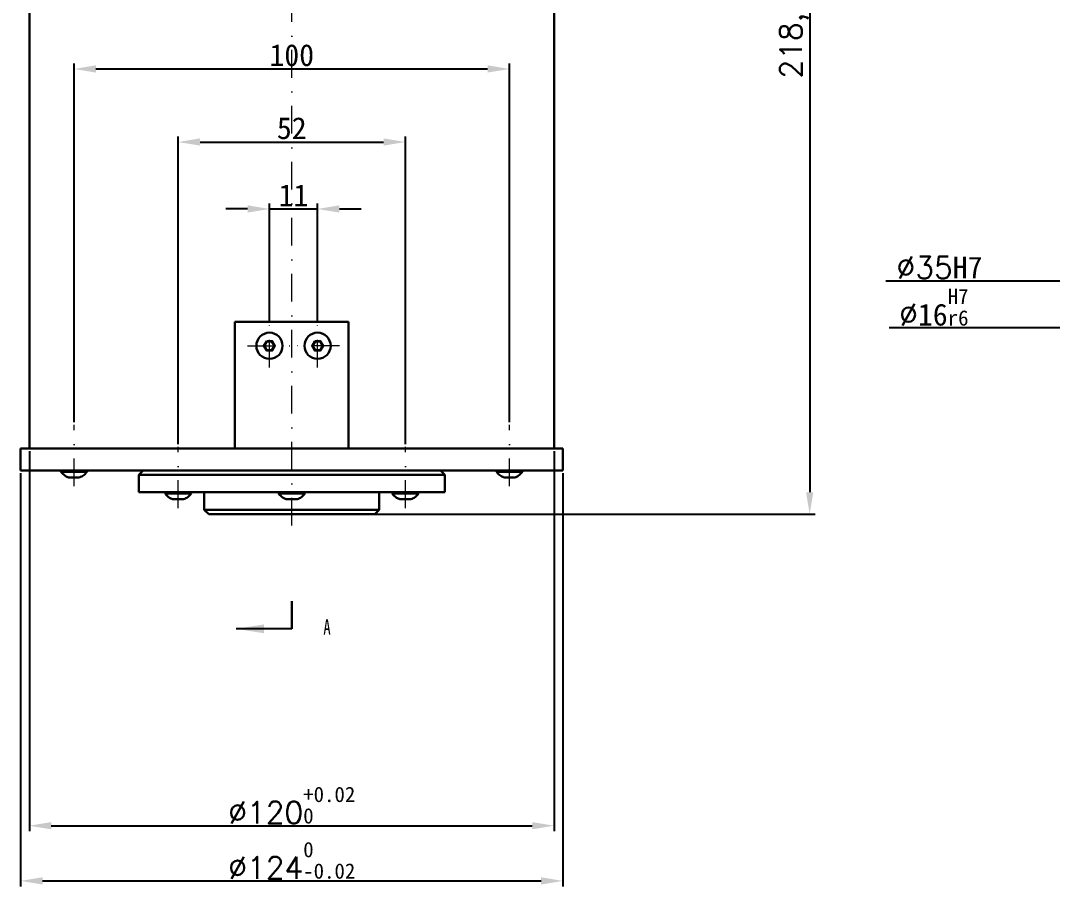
# Model space of a CAD drawing. Header units: millimetres. Extents: x 1441 to 2615, y 44 to 638.
# Drawn here: x 1602.7 to 1838.6, y 242.4 to 440.4 of the extents above; entities that cross this region are included whole.
import ezdxf

# ---------------------------------------------------------------- set-up
doc = ezdxf.new("R2010")
doc.units = ezdxf.units.MM
doc.linetypes.add('DASHDOT2', pattern=[12.7, 6.35, -3.175, 0, -3.175])
doc.layers.add('标注层', color=3, linetype='Continuous', lineweight=15)
doc.layers.add('粗实线', color=7, linetype='Continuous', lineweight=30)
doc.layers.add('点划线', color=1, linetype='DASHDOT2')
doc.styles.add('SLDTEXTSTYLE5', font='TXT', dxfattribs={"width": 0.7})
doc.styles.get("Standard").update_dxf_attribs({"font": 'txt.shx', "height": 5})
doc.dimstyles.new('gb', dxfattribs={"dimtxt": 5, "dimasz": 5, "dimexe": 1.25, "dimexo": 0.625, "dimtad": 1, "dimtxsty": 'Standard', "dimcen": 2.5, "dimclrd": 256, "dimclre": 256, "dimclrt": 256, "dimadec": 0, "dimazin": 0, "dimtfac": 1, "dimtmove": 0, "dimatfit": 3, "dimfxl": 100, "dimfxlon": 1, "dimarcsym": 0})

# ---------------------------------------------------------------- blocks, each defined once
blk = doc.blocks.new('*D18')
at = {"layer": 'Defpoints', "color": 0, "lineweight": 15, "transparency": 16777216}
for p in [(1664.66, 546.02), (1664.66, 327.52), (1783.12, 327.52)]:
    blk.add_point(p, dxfattribs=at)
at = {"layer": '标注层', "lineweight": -2, "transparency": 16777216}
for p, q in [((1683.12, 546.02), (1784.37, 546.02)), ((1783.12, 541.02), (1783.12, 332.52)), ((1683.12, 327.52), (1784.37, 327.52))]:
    blk.add_line(p, q, dxfattribs=at)
at = {"layer": '标注层', "lineweight": 15, "transparency": 16777216}
for points in [[(1782.29, 541.02), (1783.95, 541.02), (1783.12, 546.02)], [(1782.29, 332.52), (1783.95, 332.52), (1783.12, 327.52)]]:
    blk.add_solid(points, dxfattribs=at)
at = {"layer": '标注层', "lineweight": 15, "transparency": 16777216, "insert": (1779.58, 436.77), "char_height": 5, "attachment_point": 5, "rotation": 90}
blk.add_mtext('218,5', dxfattribs=at)
blk = doc.blocks.new('*D19')
at = {"layer": 'Defpoints', "color": 0, "lineweight": 15, "transparency": 16777216}
for p in [(1602.68, 337.52), (1726.68, 337.52), (1726.68, 243.66)]:
    blk.add_point(p, dxfattribs=at)
at = {"layer": '标注层', "lineweight": -2, "transparency": 16777216}
for p, q in [((1602.68, 336.89), (1602.68, 242.41)), ((1726.68, 336.89), (1726.68, 242.41)), ((1607.68, 243.66), (1721.68, 243.66))]:
    blk.add_line(p, q, dxfattribs=at)
at = {"layer": '标注层', "lineweight": 15, "transparency": 16777216}
for points in [[(1607.68, 244.5), (1607.68, 242.83), (1602.68, 243.66)], [(1721.68, 244.5), (1721.68, 242.83), (1726.68, 243.66)]]:
    blk.add_solid(points, dxfattribs=at)
at = {"layer": '标注层', "lineweight": 15, "transparency": 16777216, "insert": (1664.68, 248.37), "char_height": 5, "attachment_point": 5}
blk.add_mtext('%%C124{\\Ftxt|c134;\\H0.7x;\\S0^ -0.02;}', dxfattribs=at)
blk = doc.blocks.new('*D20')
at = {"layer": 'Defpoints', "color": 0, "lineweight": 15, "transparency": 16777216}
for p in [(1604.68, 342.52), (1724.68, 342.52), (1724.68, 256.28)]:
    blk.add_point(p, dxfattribs=at)
at = {"layer": '标注层', "lineweight": -2, "transparency": 16777216}
for p, q in [((1604.68, 341.89), (1604.68, 255.03)), ((1724.68, 341.89), (1724.68, 255.03)), ((1609.68, 256.28), (1719.68, 256.28))]:
    blk.add_line(p, q, dxfattribs=at)
at = {"layer": '标注层', "lineweight": 15, "transparency": 16777216}
for points in [[(1609.68, 257.11), (1609.68, 255.45), (1604.68, 256.28)], [(1719.68, 257.11), (1719.68, 255.45), (1724.68, 256.28)]]:
    blk.add_solid(points, dxfattribs=at)
at = {"layer": '标注层', "lineweight": 15, "transparency": 16777216, "insert": (1664.68, 260.99), "char_height": 5, "width": 15.8333, "attachment_point": 5}
blk.add_mtext('%%C120{\\Ftxt|c134;\\H0.7x;\\S+0.02^ 0;}', dxfattribs=at)
blk = doc.blocks.new('*D21')
at = {"layer": 'Defpoints', "color": 0, "lineweight": 15, "transparency": 16777216}
for p in [(1670.58, 397.3), (1659.58, 371.02), (1670.58, 371.02)]:
    blk.add_point(p, dxfattribs=at)
at = {"layer": '标注层', "lineweight": -2, "transparency": 16777216}
for p, q in [((1654.58, 397.3), (1649.58, 397.3)), ((1659.58, 371.64), (1659.58, 398.55)), ((1659.58, 397.3), (1670.58, 397.3)), ((1670.58, 371.64), (1670.58, 398.55)), ((1675.58, 397.3), (1680.58, 397.3))]:
    blk.add_line(p, q, dxfattribs=at)
at = {"layer": '标注层', "lineweight": 15, "transparency": 16777216}
for points in [[(1654.58, 398.14), (1654.58, 396.47), (1659.58, 397.3)], [(1675.58, 398.14), (1675.58, 396.47), (1670.58, 397.3)]]:
    blk.add_solid(points, dxfattribs=at)
at = {"layer": '标注层', "lineweight": 15, "transparency": 16777216, "insert": (1665.08, 400.43), "char_height": 5, "attachment_point": 5}
blk.add_mtext('{\\Ftxt|c134;11}', dxfattribs=at)
blk = doc.blocks.new('*D22')
at = {"layer": 'Defpoints', "color": 0, "lineweight": 15, "transparency": 16777216}
for p in [(1714.45, 429.31), (1614.9, 347.91), (1714.45, 347.91)]:
    blk.add_point(p, dxfattribs=at)
at = {"layer": '标注层', "lineweight": -2, "transparency": 16777216}
for p, q in [((1614.9, 348.54), (1614.9, 430.56)), ((1714.45, 348.54), (1714.45, 430.56)), ((1619.9, 429.31), (1709.45, 429.31))]:
    blk.add_line(p, q, dxfattribs=at)
at = {"layer": '标注层', "lineweight": 15, "transparency": 16777216}
for points in [[(1619.9, 430.15), (1619.9, 428.48), (1614.9, 429.31)], [(1709.45, 430.15), (1709.45, 428.48), (1714.45, 429.31)]]:
    blk.add_solid(points, dxfattribs=at)
at = {"layer": '标注层', "lineweight": 15, "transparency": 16777216, "insert": (1664.68, 432.44), "char_height": 5, "attachment_point": 5}
blk.add_mtext('{\\Ftxt|c134;100}', dxfattribs=at)
blk = doc.blocks.new('*D23')
at = {"layer": 'Defpoints', "color": 0, "lineweight": 15, "transparency": 16777216}
for p in [(1690.66, 412.61), (1638.7, 342.92), (1690.66, 342.92)]:
    blk.add_point(p, dxfattribs=at)
at = {"layer": '标注层', "lineweight": -2, "transparency": 16777216}
for p, q in [((1638.7, 343.55), (1638.7, 413.86)), ((1690.66, 343.55), (1690.66, 413.86)), ((1643.7, 412.61), (1685.66, 412.61))]:
    blk.add_line(p, q, dxfattribs=at)
at = {"layer": '标注层', "lineweight": 15, "transparency": 16777216}
for points in [[(1643.7, 413.44), (1643.7, 411.78), (1638.7, 412.61)], [(1685.66, 413.44), (1685.66, 411.78), (1690.66, 412.61)]]:
    blk.add_solid(points, dxfattribs=at)
at = {"layer": '标注层', "lineweight": 15, "transparency": 16777216, "insert": (1664.68, 415.74), "char_height": 5, "attachment_point": 5}
blk.add_mtext('{\\Ftxt|c134;52}', dxfattribs=at)
blk = doc.blocks.new('*D26')
at = {"layer": 'Defpoints', "color": 0, "lineweight": 15, "transparency": 16777216}
for p in [(1936.48, 373.37), (1952.48, 373.37), (1952.48, 370.09)]:
    blk.add_point(p, dxfattribs=at)
at = {"layer": '标注层', "lineweight": -2, "transparency": 16777216}
for p, q in [((1936.48, 372.74), (1936.48, 368.84)), ((1952.48, 372.74), (1952.48, 368.84)), ((1936.48, 370.09), (1801.3, 370.09)), ((1947.48, 370.09), (1941.48, 370.09))]:
    blk.add_line(p, q, dxfattribs=at)
at = {"layer": '标注层', "lineweight": 15, "transparency": 16777216}
for points in [[(1941.48, 370.92), (1941.48, 369.25), (1936.48, 370.09)], [(1947.48, 370.92), (1947.48, 369.25), (1952.48, 370.09)]]:
    blk.add_solid(points, dxfattribs=at)
at = {"layer": '标注层', "lineweight": 15, "transparency": 16777216, "insert": (1811.51, 374.8), "char_height": 5, "attachment_point": 5}
blk.add_mtext('%%C{\\Ftxt|c134;16\\H0.7x;\\SH7^ r6;}', dxfattribs=at)
blk = doc.blocks.new('*D30')
at = {"layer": 'Defpoints', "color": 0, "lineweight": 15, "transparency": 16777216}
for p in [(1926.98, 382.52), (1961.98, 382.52), (1961.98, 380.8)]:
    blk.add_point(p, dxfattribs=at)
at = {"layer": '标注层', "lineweight": -2, "transparency": 16777216}
for p, q in [((1926.98, 380.8), (1800.5, 380.8)), ((1926.98, 381.89), (1926.98, 379.55)), ((1956.98, 380.8), (1931.98, 380.8)), ((1961.98, 381.89), (1961.98, 379.55))]:
    blk.add_line(p, q, dxfattribs=at)
at = {"layer": '标注层', "lineweight": 15, "transparency": 16777216}
for points in [[(1931.98, 381.63), (1931.98, 379.97), (1926.98, 380.8)], [(1956.98, 381.63), (1956.98, 379.97), (1961.98, 380.8)]]:
    blk.add_solid(points, dxfattribs=at)
at = {"layer": '标注层', "lineweight": 15, "transparency": 16777216, "insert": (1812.8, 383.92), "char_height": 5, "attachment_point": 5}
blk.add_mtext('%%C35{\\Ftxt|c134;H7}', dxfattribs=at)

msp = doc.modelspace()

# ---------------------------------------------------------------- linework, layer by layer
at = {"color": 7, "linetype": 'Continuous', "lineweight": 30}
for p, q in [((1604.679, 459.516), (1604.679, 342.516)), ((1724.679, 342.516), (1724.679, 459.516)), ((1651.679, 371.516), (1651.679, 342.516)), ((1664.679, 371.516), (1651.679, 371.516)), ((1677.679, 371.516), (1664.679, 371.516)), ((1677.679, 342.516), (1677.679, 371.516)), ((1602.679, 342.516), (1602.679, 337.516)), ((1726.679, 342.516), (1602.679, 342.516)), ((1726.679, 337.516), (1726.679, 342.516)), ((1726.679, 337.516), (1602.679, 337.516)), ((1630.679, 337.516), (1629.679, 336.516)), ((1699.679, 336.516), (1698.679, 337.516)), ((1611.882, 337.316), (1611.882, 337.216)), ((1611.882, 337.316), (1617.882, 337.316)), ((1611.882, 337.216), (1617.4, 337.216)), ((1617.4, 337.216), (1617.882, 337.216)), ((1617.882, 337.216), (1617.882, 337.316)), ((1629.679, 336.516), (1629.679, 332.516)), ((1694.99, 336.516), (1629.679, 336.516)), ((1699.679, 336.516), (1694.99, 336.516)), ((1699.679, 332.516), (1699.679, 336.516)), ((1711.473, 337.216), (1711.473, 337.316)), ((1717.473, 337.316), (1711.473, 337.316)), ((1711.955, 337.216), (1711.473, 337.216)), ((1717.473, 337.216), (1711.955, 337.216)), ((1717.473, 337.316), (1717.473, 337.216)), ((1629.679, 332.516), (1694.99, 332.516)), ((1635.698, 332.316), (1635.698, 332.216)), ((1635.698, 332.316), (1641.691, 332.316)), ((1635.698, 332.216), (1638.497, 332.216)), ((1638.497, 332.216), (1641.698, 332.216)), ((1641.691, 332.316), (1641.698, 332.316)), ((1641.698, 332.216), (1641.698, 332.316)), ((1644.679, 332.516), (1644.679, 328.516)), ((1661.679, 332.316), (1661.679, 332.216)), ((1661.679, 332.316), (1667.672, 332.316)), ((1661.679, 332.216), (1664.478, 332.216)), ((1664.478, 332.216), (1667.679, 332.216)), ((1667.672, 332.316), (1667.679, 332.316)), ((1667.679, 332.216), (1667.679, 332.316)), ((1684.679, 328.516), (1684.679, 332.516)), ((1687.659, 332.316), (1687.659, 332.216)), ((1687.659, 332.316), (1693.653, 332.316)), ((1687.659, 332.216), (1690.458, 332.216)), ((1690.458, 332.216), (1693.659, 332.216)), ((1693.653, 332.316), (1693.659, 332.316)), ((1693.659, 332.216), (1693.659, 332.316)), ((1694.99, 332.516), (1699.679, 332.516)), ((1644.679, 328.516), (1645.679, 327.516)), ((1644.679, 328.516), (1681.999, 328.516)), ((1681.999, 328.516), (1684.679, 328.516)), ((1683.679, 327.516), (1684.679, 328.516)), ((1681.133, 327.516), (1645.679, 327.516)), ((1683.679, 327.516), (1681.133, 327.516))]:
    msp.add_line(p, q, dxfattribs=at)
at = {"color": 7, "lineweight": 30}
msp.add_line((1664.679, 301.296), (1664.679, 307.646), dxfattribs=at)
at = {"color": 7, "linetype": 'Continuous', "lineweight": 25}
msp.add_line((1664.679, 301.296), (1651.979, 301.296), dxfattribs=at)
at = {"color": 7, "linetype": 'Continuous', "lineweight": 30}
for centre, start, end in [((1612.082, 337.316), 90, 180), ((1617.682, 337.316), 0, 90), ((1711.673, 337.316), 90, 180), ((1717.273, 337.316), 0, 90), ((1635.898, 332.316), 90, 180), ((1641.498, 332.316), 0, 90), ((1661.879, 332.316), 90, 180), ((1667.479, 332.316), 0, 90), ((1687.859, 332.316), 90, 180), ((1693.459, 332.316), 0, 90)]:
    msp.add_arc(centre, 0.2, start, end, dxfattribs=at)
for points, knots in [([(1611.882, 337.216), (1612.191, 336.866), (1612.693, 336.295), (1613.391, 336.008), (1613.66, 335.897)], [0, 0, 0, 0, 0.6137555, 1, 1, 1, 1]), ([(1616.144, 335.925), (1616.484, 336.074), (1617.162, 336.371), (1617.643, 336.935), (1617.882, 337.216)], [0, 0, 0, 0, 0.500931, 1, 1, 1, 1]), ([(1713.211, 335.925), (1712.871, 336.074), (1712.193, 336.371), (1711.713, 336.935), (1711.473, 337.216)], [0, 0, 0, 0, 0.500931, 1, 1, 1, 1]), ([(1717.473, 337.216), (1717.165, 336.866), (1716.662, 336.295), (1715.965, 336.008), (1715.695, 335.897)], [0, 0, 0, 0, 0.6137555, 1, 1, 1, 1]), ([(1635.698, 332.216), (1636.006, 331.865), (1636.497, 331.305), (1637.18, 331.022), (1637.434, 330.916)], [0, 0, 0, 0, 0.6265553, 1, 1, 1, 1]), ([(1639.959, 330.924), (1640.299, 331.073), (1640.978, 331.371), (1641.458, 331.935), (1641.698, 332.216)], [0, 0, 0, 0, 0.5011603, 1, 1, 1, 1]), ([(1661.679, 332.216), (1661.987, 331.865), (1662.478, 331.305), (1663.16, 331.022), (1663.415, 330.916)], [0, 0, 0, 0, 0.6265553, 1, 1, 1, 1]), ([(1665.94, 330.924), (1666.28, 331.073), (1666.958, 331.371), (1667.439, 331.935), (1667.679, 332.216)], [0, 0, 0, 0, 0.5011603, 1, 1, 1, 1]), ([(1687.659, 332.216), (1687.967, 331.865), (1688.459, 331.305), (1689.141, 331.022), (1689.396, 330.916)], [0, 0, 0, 0, 0.6265553, 1, 1, 1, 1]), ([(1691.921, 330.924), (1692.261, 331.073), (1692.939, 331.371), (1693.42, 331.935), (1693.659, 332.216)], [0, 0, 0, 0, 0.5011603, 1, 1, 1, 1])]:
    msp.add_open_spline(points, degree=3, knots=knots, dxfattribs=at)
at = {"color": 7, "linetype": 'Continuous', "lineweight": 25}
msp.add_solid([(1651.979, 301.296), (1658.329, 300.28), (1658.329, 302.312)], dxfattribs=at)
at = {"layer": '标注层', "lineweight": 15}
msp.add_line((1664.679, 301.296), (1664.679, 301.296), dxfattribs=at)
at = {"layer": '点划线', "lineweight": 15}
for p, q in [((1664.678, 324.92), (1664.678, 486.42)), ((1659.579, 361.016), (1659.579, 371.016)), ((1670.579, 361.016), (1670.579, 371.016)), ((1654.579, 366.016), (1664.579, 366.016)), ((1675.579, 366.016), (1665.579, 366.016)), ((1614.902, 333.911), (1614.902, 347.911)), ((1714.453, 333.911), (1714.453, 347.911)), ((1638.703, 328.92), (1638.703, 342.92)), ((1690.658, 328.92), (1690.658, 342.92))]:
    msp.add_line(p, q, dxfattribs=at)
at = {"layer": '粗实线', "lineweight": 30}
for p, q in [((1658.429, 366.016), (1658.319, 366.016)), ((1658.949, 367.107), (1659.004, 367.012)), ((1660.209, 367.107), (1660.154, 367.012)), ((1660.839, 366.016), (1660.729, 366.016)), ((1669.429, 366.016), (1669.319, 366.016)), ((1669.949, 367.107), (1670.004, 367.012)), ((1671.209, 367.107), (1671.154, 367.012)), ((1671.839, 366.016), (1671.729, 366.016)), ((1659.004, 365.02), (1658.949, 364.925)), ((1660.209, 364.925), (1660.154, 365.02)), ((1670.004, 365.02), (1669.949, 364.925)), ((1671.209, 364.925), (1671.154, 365.02)), ((1613.66, 335.897), (1616.144, 335.925)), ((1715.695, 335.897), (1713.211, 335.925)), ((1637.434, 330.916), (1639.959, 330.924)), ((1663.415, 330.916), (1665.94, 330.924)), ((1689.396, 330.916), (1691.921, 330.924))]:
    msp.add_line(p, q, dxfattribs=at)
for points in [[(1658.949, 367.107), (1658.319, 366.016), (1658.949, 364.925), (1660.209, 364.925), (1660.839, 366.016), (1660.209, 367.107)], [(1659.004, 367.012), (1658.429, 366.016), (1659.004, 365.02), (1660.154, 365.02), (1660.729, 366.016), (1660.154, 367.012)], [(1669.949, 367.107), (1669.319, 366.016), (1669.949, 364.925), (1671.209, 364.925), (1671.839, 366.016), (1671.209, 367.107)], [(1670.004, 367.012), (1669.429, 366.016), (1670.004, 365.02), (1671.154, 365.02), (1671.729, 366.016), (1671.154, 367.012)]]:
    msp.add_lwpolyline(points, close=True, dxfattribs=at)
for centre in [(1659.579, 366.016), (1670.579, 366.016)]:
    msp.add_circle(centre, 3, dxfattribs=at)

# ---------------------------------------------------------------- texts
at = {"color": 7, "linetype": 'Continuous', "insert": (1671.909, 303.462), "char_height": 3.5, "attachment_point": 1, "style": 'SLDTEXTSTYLE5'}
msp.add_mtext('A', dxfattribs=at)

# ---------------------------------------------------------------- dimensions: what is measured, and where the dimension line sits
at = {"layer": '标注层', "lineweight": 15}
dim = msp.add_linear_dim(base=(1783.119, 327.516), p1=(1664.659, 546.016), p2=(1664.659, 327.516), angle=90, dimstyle='gb', dxfattribs=at)
dim.commit()
dim.dimension.update_dxf_attribs({"geometry": '*D18', "text_midpoint": (1779.578, 436.766)})
for base, p1, p2, text, picture, middle in [((1714.453, 429.313), (1614.902, 347.911), (1714.453, 347.911), '{\\Ftxt|c134;100}', '*D22', (1664.678, 429.313)), ((1690.658, 412.611), (1638.703, 342.92), (1690.658, 342.92), '{\\Ftxt|c134;52}', '*D23', (1664.681, 412.611)), ((1961.981, 380.8), (1926.981, 382.516), (1961.981, 382.516), '%%C<>{\\Ftxt|c134;H7}', '*D30', (1812.796, 380.8)), ((1952.481, 370.087), (1936.481, 373.366), (1952.481, 373.366), '%%C{\\Ftxt|c134;16\\H0.7x;\\SH7^ r6;}', '*D26', (1811.511, 370.087))]:
    dim = msp.add_linear_dim(base=base, p1=p1, p2=p2, text=text, dimstyle='gb', dxfattribs=at)
    dim.commit()
    dim.dimension.update_dxf_attribs({"geometry": picture, "text_midpoint": middle, "dimtype": 160})
for base, p1, p2, text, picture, middle in [((1670.579, 397.302), (1659.579, 371.016), (1670.579, 371.016), '{\\Ftxt|c134;11}', '*D21', (1665.079, 400.427)), ((1724.679, 256.28), (1604.679, 342.516), (1724.679, 342.516), '%%C<>{\\Ftxt|c134;\\H0.7x;\\S+0.02^ 0;}', '*D20', (1664.679, 260.988)), ((1726.679, 243.663), (1602.679, 337.516), (1726.679, 337.516), '%%C<>{\\Ftxt|c134;\\H0.7x;\\S0^ -0.02;}', '*D19', (1664.679, 248.372))]:
    dim = msp.add_linear_dim(base=base, p1=p1, p2=p2, text=text, dimstyle='gb', dxfattribs=at)
    dim.commit()
    dim.dimension.update_dxf_attribs({"geometry": picture, "text_midpoint": middle})

doc.saveas('drawing.dxf')
